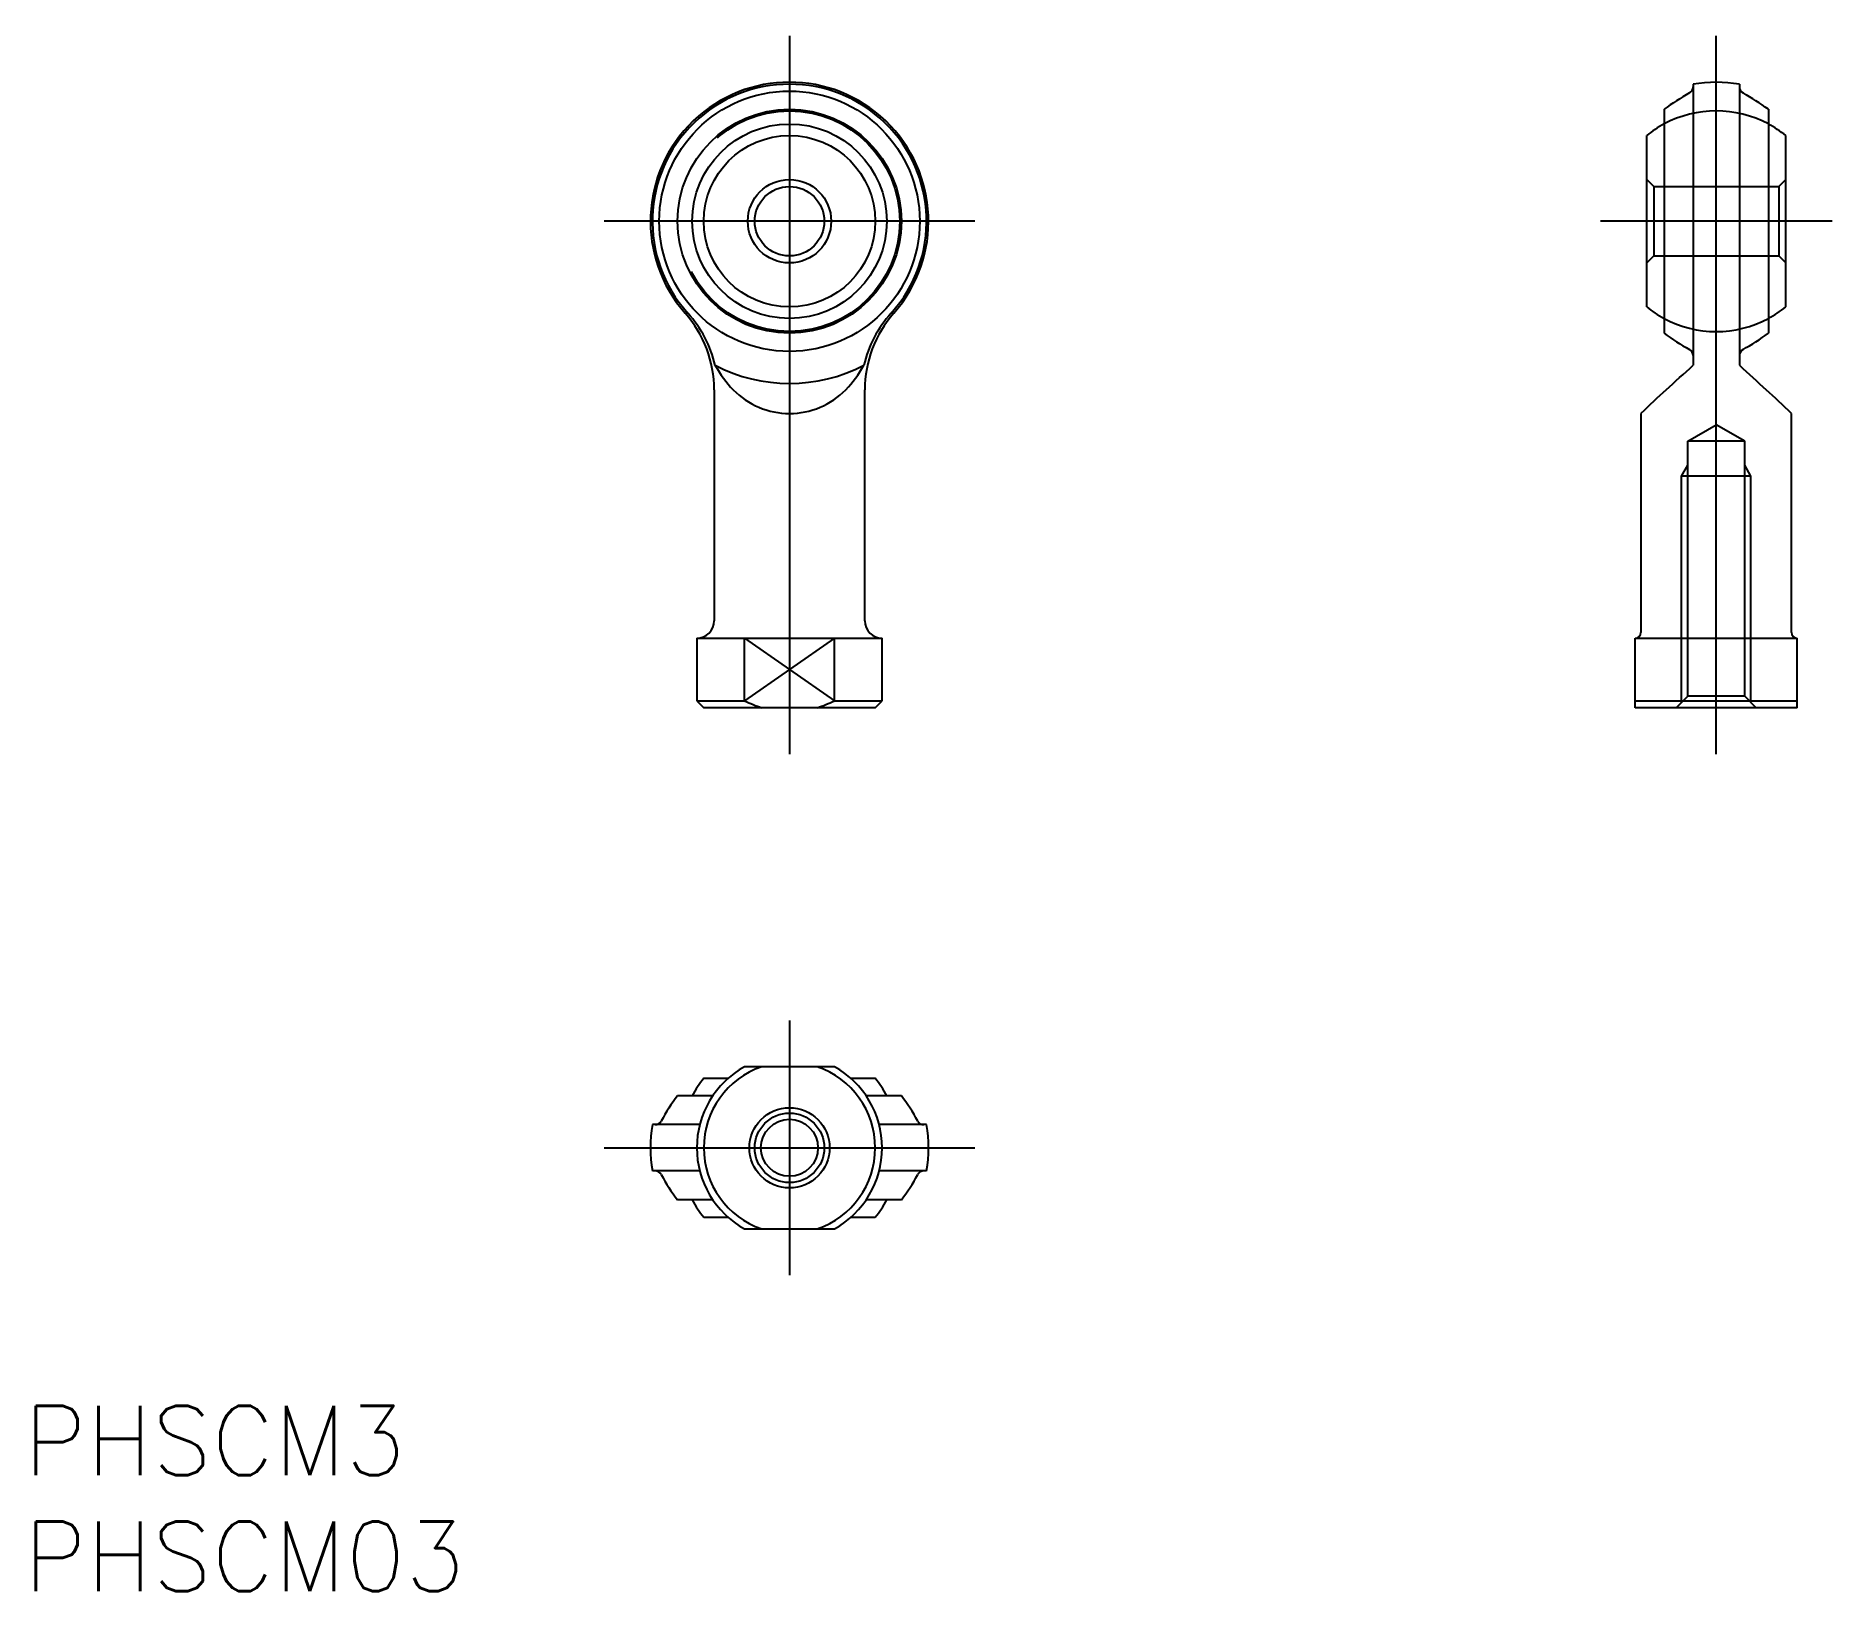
# Model space of a CAD drawing. Extents: x -32.5 to 45, y -19.1 to 48.
import ezdxf

# ---------------------------------------------------------------- set-up
doc = ezdxf.new("R2010")
doc.units = 0
doc.linetypes.add('CENTER', pattern=[50.8, 31.75, -6.35, 6.35, -6.35])
doc.linetypes.add('DASHED', pattern=[19.05, 12.7, -6.35])
doc.layers.get('0').update_dxf_attribs({"linetype": 'CONTINUOUS'})
doc.layers.add('CENTER', color=1, linetype='CENTER')
doc.styles.get("Standard").update_dxf_attribs({"font": 'txt.shx', "height": 3, "bigfont": 'bigfont.shx'})

msp = doc.modelspace()

# ---------------------------------------------------------------- linework, layer by layer
at = {"color": 7, "linetype": 'CONTINUOUS'}
for p, q in [((39, 45.916), (39, 33.78)), ((41, 45.916), (41, 33.78)), ((37.75, 44.831), (37.75, 35.169)), ((42.25, 44.831), (42.25, 35.169)), ((37, 36.301), (37, 43.699)), ((43, 36.301), (43, 43.699)), ((-3.25, 32.724), (-3.25, 22.75)), ((3.25, 22.75), (3.25, 32.724)), ((36.75, 31.702), (36.75, 22.25)), ((43.25, 22.25), (43.25, 31.702)), ((-4, 22), (4, 22)), ((-4, 22), (-4, 19.3)), ((-1.936, 19.3), (-1.936, 22)), ((1.936, 19.3), (1.936, 22)), ((4, 19.3), (4, 22)), ((36.5, 19), (36.5, 22)), ((36.5, 22), (43.5, 22)), ((43.5, 19), (43.5, 22)), ((-4, 19.3), (-1.936, 19.3)), ((-4, 19.3), (-3.7, 19)), ((3.7, 19), (-3.7, 19)), ((1.936, 19.3), (4, 19.3)), ((3.7, 19), (4, 19.3)), ((36.5, 19.3), (43.5, 19.3)), ((43.5, 19), (36.5, 19)), ((1.936, 3.5), (-1.936, 3.5)), ((-3.699, 3), (-2.646, 3)), ((2.646, 3), (3.699, 3)), ((-3.307, 2.25), (-4.831, 2.25)), ((4.831, 2.25), (3.307, 2.25)), ((-3.873, 1), (-5.916, 1)), ((5.916, 1), (3.873, 1)), ((-3.873, -1), (-5.916, -1)), ((5.916, -1), (3.873, -1)), ((-3.307, -2.25), (-4.831, -2.25)), ((4.831, -2.25), (3.307, -2.25)), ((-3.699, -3), (-2.646, -3)), ((2.646, -3), (3.699, -3)), ((-1.936, -3.5), (1.936, -3.5))]:
    msp.add_line(p, q, dxfattribs=at)
at = {"color": 3, "linetype": 'DASHED'}
for p, q in [((37.3, 41.5), (37, 41.8)), ((37.3, 41.5), (42.7, 41.5)), ((37.3, 41.5), (37.3, 38.5)), ((42.7, 41.5), (43, 41.8)), ((42.7, 41.5), (42.7, 38.5)), ((37.3, 38.5), (37, 38.2)), ((37.3, 38.5), (42.7, 38.5)), ((42.7, 38.5), (43, 38.2)), ((38.771, 30.5), (40, 31.21)), ((41.23, 30.5), (40, 31.21)), ((41.23, 30.5), (38.771, 30.5)), ((38.771, 19.5), (38.771, 30.5)), ((41.23, 19.5), (41.23, 30.5)), ((38.5, 29), (38.771, 29.469)), ((41.5, 29), (41.23, 29.469)), ((41.5, 29), (38.5, 29)), ((38.5, 19.229), (38.5, 29)), ((41.5, 19.229), (41.5, 29)), ((38.771, 19.5), (38.271, 19)), ((41.23, 19.5), (38.771, 19.5)), ((41.23, 19.5), (41.73, 19))]:
    msp.add_line(p, q, dxfattribs=at)
at = {"color": 3, "linetype": 'CONTINUOUS'}
for p, q in [((-1.936, 22), (1.936, 19.3)), ((1.936, 22), (-1.936, 19.3))]:
    msp.add_line(p, q, dxfattribs=at)
at = {"color": 7, "linetype": 'CONTINUOUS'}
for centre, radius in [((0, 40), 5.62), ((0, 40), 4.831), ((0, 40), 4.197), ((0, 40), 3.699), ((0, 40), 1.8), ((0, 40), 1.5), ((0, 0), 1.729), ((0, 0), 1.23)]:
    msp.add_circle(centre, radius, dxfattribs=at)
at = {"color": 3, "linetype": 'DASHED'}
msp.add_circle((0, 40), 4.763, dxfattribs=at)
at = {"color": 3, "linetype": 'CONTINUOUS'}
msp.add_circle((0, 0), 1.5, dxfattribs=at)
at = {"color": 7, "linetype": 'CONTINUOUS'}
for centre, radius, start, end in [((0, 40), 6, 318.59038, 221.40962), ((0, 40), 5.916, 317.86959, 222.13041), ((38.7, 45.8), 0.3, 298.66913, 0), ((40, 40), 6, 80.40593, 99.59407), ((41.3, 45.8), 0.3, 180, 241.33087), ((43.162, 37.64), 9, 118.66913, 126.96292), ((36.838, 37.64), 9, 53.03708, 61.33087), ((40, 40), 4.763, 118.19286, 129.04431), ((40, 40), 4.763, 50.95569, 61.80714), ((-8.25, 32.724), 5, 0, 41.40962), ((-8.098, 32.658), 5.015, 12.92103, 42.2702), ((8.092, 32.662), 5.008, 137.70941, 167.09936), ((8.25, 32.724), 5, 138.59038, 180), ((40, 40), 4.763, 230.95569, 241.80714), ((40, 40), 4.763, 298.19286, 309.04431), ((43.162, 42.36), 9, 233.03708, 241.33087), ((36.838, 42.36), 9, 298.66913, 306.96292), ((38.7, 34.2), 0.3, 0, 61.33087), ((41.3, 34.2), 0.3, 118.66913, 180), ((0, 40), 7, 242.70003, 297.29997), ((1.183, 36.218), 5.025, 209.03387, 224.05778), ((-1.181, 36.217), 5.023, 315.93886, 330.96949), ((-116.681, 203.733), 230.479, 312.10048, 312.49038), ((196.681, 203.733), 230.479, 227.50962, 227.89952), ((0, 35.098), 3.396, 224.3567, 315.6433), ((73.587, -6.495), 53.066, 132.3481, 133.96116), ((6.413, -6.495), 53.066, 46.03884, 47.6519), ((-4, 22.75), 0.75, 270, 0), ((4, 22.75), 0.75, 180, 270), ((36.5, 22.25), 0.25, 270, 0), ((43.5, 22.25), 0.25, 180, 270), ((0.625, 24.534), 5.827, 243.92415, 251.75012), ((-0.625, 24.534), 5.827, 288.24988, 296.07585), ((0, 0), 4, 118.95502, 241.04498), ((0, 0), 3.7, 108.92464, 251.07536), ((0, 0), 3.7, 288.92464, 71.07536), ((0, 0), 4, 298.95502, 61.04498), ((0, 0), 4.763, 140.95569, 151.80714), ((0, 0), 4.763, 28.19286, 39.04431), ((2.36, -3.162), 9, 143.03708, 151.33087), ((-2.36, -3.162), 9, 28.66913, 36.96292), ((0, 0), 6, 170.40593, 189.59407), ((-5.8, 1.3), 0.3, 270, 331.33087), ((5.8, 1.3), 0.3, 208.66913, 270), ((0, 0), 6, 350.40593, 9.59407), ((-5.8, -1.3), 0.3, 28.66913, 90), ((2.36, 3.162), 9, 208.66913, 216.96292), ((-2.36, 3.162), 9, 323.03708, 331.33087), ((5.8, -1.3), 0.3, 90, 151.33087), ((0, 0), 4.763, 208.19286, 219.04431), ((0, 0), 4.763, 320.95569, 331.80714)]:
    msp.add_arc(centre, radius, start, end, dxfattribs=at)
at = {"color": 3, "linetype": 'DASHED'}
for start, end in [(61.80714, 118.19286), (241.80714, 298.19286)]:
    msp.add_arc((40, 40), 4.763, start, end, dxfattribs=at)
at = {"layer": 'CENTER', "color": 1, "linetype": 'CENTER'}
for p, q in [((0, 48), (0, 17)), ((40, 17), (40, 48)), ((8, 40), (-8, 40)), ((45, 40), (35, 40)), ((0, 5.5), (0, -5.5)), ((-8, 0), (8, 0))]:
    msp.add_line(p, q, dxfattribs=at)

# ---------------------------------------------------------------- texts
at = {"color": 7, "linetype": 'CONTINUOUS'}
for s, p in [('PHSCM3', (-33.04, -14.135)), ('PHSCM03', (-33.04, -19.135))]:
    msp.add_text(s, height=3, dxfattribs=at).set_placement(p)

doc.saveas('drawing.dxf')
